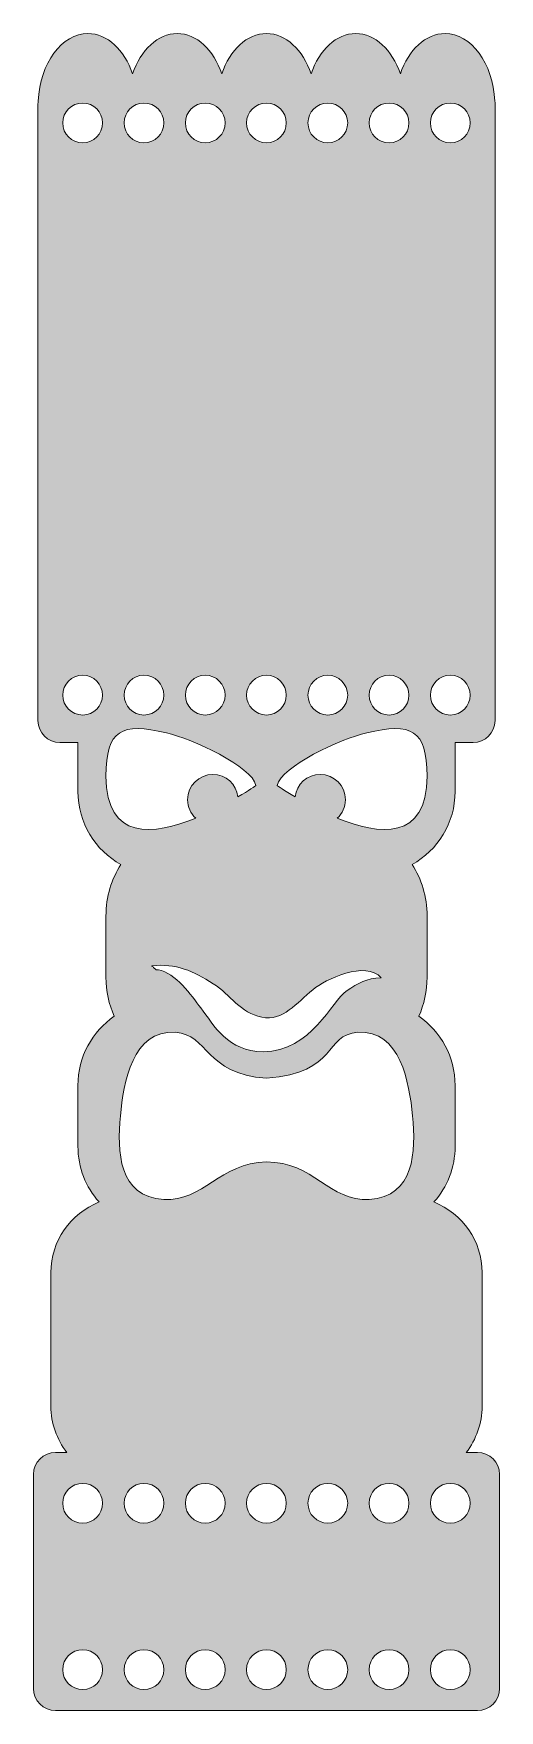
# Model space of a CAD drawing. Header units: inches. Extents: x 0 to 28, y 0 to 102.
import ezdxf

# ---------------------------------------------------------------- set-up
doc = ezdxf.new("R2010")
doc.units = ezdxf.units.IN
doc.header["$MEASUREMENT"] = 0
doc.layers.add('Layer 1', color=7, linetype='Continuous')

msp = doc.modelspace()

# ---------------------------------------------------------------- hatches: boundary and pattern name
at = {"layer": 'Layer 1', "true_color": 0xec1a3d}
h = msp.add_hatch(color=240, dxfattribs=at)
h.dxf.hatch_style = 2
edge = h.paths.add_edge_path()
edge.add_spline(control_points=[(26.9, 15.63), (26.9, 15.63), (26.22, 15.63), (26.22, 15.63), (26.83, 16.42), (27.19, 17.39), (27.19, 18.44), (27.19, 18.44), (27.19, 26.53), (27.19, 26.53), (27.19, 28.44), (25.99, 30.09), (24.27, 30.81), (25.07, 31.71), (25.55, 32.88), (25.55, 34.18), (25.55, 34.18), (25.55, 37.87), (25.55, 37.87), (25.55, 39.61), (24.68, 41.14), (23.35, 42.06), (23.67, 42.77), (23.85, 43.58), (23.85, 44.43), (23.85, 44.43), (23.85, 48.13), (23.85, 48.13), (23.85, 49.31), (23.51, 50.39), (22.94, 51.25), (24.5, 52.11), (25.55, 53.77), (25.55, 55.68), (25.55, 55.68), (25.55, 58.64), (25.55, 58.64), (25.55, 58.64), (26.64, 58.64), (26.64, 58.64), (27.37, 58.64), (27.97, 59.23), (27.97, 59.97), (27.97, 59.97), (27.97, 97.35), (27.97, 97.35), (27.97, 97.4), (27.97, 97.46), (27.96, 97.51), (27.84, 99.8), (26.53, 101.6), (24.94, 101.6), (23.76, 101.6), (22.73, 100.61), (22.23, 99.16), (21.73, 100.61), (20.71, 101.6), (19.53, 101.6), (18.35, 101.6), (17.32, 100.61), (16.82, 99.16), (16.32, 100.61), (15.3, 101.6), (14.12, 101.6), (12.94, 101.6), (11.91, 100.61), (11.41, 99.16), (10.91, 100.61), (9.89, 101.6), (8.71, 101.6), (7.53, 101.6), (6.51, 100.61), (6, 99.16), (5.5, 100.61), (4.48, 101.6), (3.3, 101.6), (1.71, 101.6), (0.4, 99.8), (0.28, 97.51), (0.27, 97.46), (0.27, 97.4), (0.27, 97.35), (0.27, 97.35), (0.27, 59.97), (0.27, 59.97), (0.27, 59.23), (0.86, 58.64), (1.6, 58.64), (1.6, 58.64), (2.69, 58.64), (2.69, 58.64), (2.69, 58.64), (2.69, 55.68), (2.69, 55.68), (2.69, 53.77), (3.74, 52.11), (5.3, 51.25), (4.73, 50.39), (4.39, 49.31), (4.39, 48.13), (4.39, 48.13), (4.39, 44.43), (4.39, 44.43), (4.39, 43.58), (4.57, 42.77), (4.89, 42.06), (3.56, 41.14), (2.69, 39.61), (2.69, 37.87), (2.69, 37.87), (2.69, 34.18), (2.69, 34.18), (2.69, 32.88), (3.17, 31.71), (3.97, 30.81), (2.25, 30.09), (1.05, 28.44), (1.05, 26.53), (1.05, 26.53), (1.05, 18.44), (1.05, 18.44), (1.05, 17.39), (1.41, 16.42), (2.02, 15.63), (2.02, 15.63), (1.34, 15.63), (1.34, 15.63), (0.6, 15.63), (0, 15.04), (0, 14.3), (0, 14.3), (0, 1.33), (0, 1.33), (0, 0.6), (0.6, 0), (1.34, 0), (1.34, 0), (26.9, 0), (26.9, 0), (27.64, 0), (28.24, 0.6), (28.24, 1.33), (28.24, 1.33), (28.24, 14.3), (28.24, 14.3), (28.24, 15.04), (27.64, 15.63), (26.9, 15.63)], knot_values=[0, 0, 0, 0, 1, 1, 1, 2, 2, 2, 3, 3, 3, 4, 4, 4, 5, 5, 5, 6, 6, 6, 7, 7, 7, 8, 8, 8, 9, 9, 9, 10, 10, 10, 11, 11, 11, 12, 12, 12, 13, 13, 13, 14, 14, 14, 15, 15, 15, 16, 16, 16, 17, 17, 17, 18, 18, 18, 19, 19, 19, 20, 20, 20, 21, 21, 21, 22, 22, 22, 23, 23, 23, 24, 24, 24, 25, 25, 25, 26, 26, 26, 27, 27, 27, 28, 28, 28, 29, 29, 29, 30, 30, 30, 31, 31, 31, 32, 32, 32, 33, 33, 33, 34, 34, 34, 35, 35, 35, 36, 36, 36, 37, 37, 37, 38, 38, 38, 39, 39, 39, 40, 40, 40, 41, 41, 41, 42, 42, 42, 43, 43, 43, 44, 44, 44, 45, 45, 45, 46, 46, 46, 47, 47, 47, 48, 48, 48, 49, 49, 49, 49], degree=3, periodic=1)
edge = h.paths.add_edge_path()
edge.add_spline(control_points=[(25.26, 97.39), (25.93, 97.39), (26.46, 96.85), (26.46, 96.18), (26.46, 95.52), (25.93, 94.98), (25.26, 94.98), (24.59, 94.98), (24.05, 95.52), (24.05, 96.18), (24.05, 96.85), (24.59, 97.39), (25.26, 97.39)], knot_values=[0, 0, 0, 0, 1, 1, 1, 2, 2, 2, 3, 3, 3, 4, 4, 4, 4], degree=3, periodic=1)
edge = h.paths.add_edge_path()
edge.add_spline(control_points=[(25.26, 62.72), (25.93, 62.72), (26.46, 62.18), (26.46, 61.51), (26.46, 60.85), (25.93, 60.31), (25.26, 60.31), (24.59, 60.31), (24.05, 60.85), (24.05, 61.51), (24.05, 62.18), (24.59, 62.72), (25.26, 62.72)], knot_values=[0, 0, 0, 0, 1, 1, 1, 2, 2, 2, 3, 3, 3, 4, 4, 4, 4], degree=3, periodic=1)
edge = h.paths.add_edge_path()
edge.add_spline(control_points=[(2.98, 60.31), (2.31, 60.31), (1.77, 60.85), (1.77, 61.51), (1.77, 62.18), (2.31, 62.72), (2.98, 62.72), (3.64, 62.72), (4.18, 62.18), (4.18, 61.51), (4.18, 60.85), (3.64, 60.31), (2.98, 60.31)], knot_values=[0, 0, 0, 0, 1, 1, 1, 2, 2, 2, 3, 3, 3, 4, 4, 4, 4], degree=3, periodic=1)
edge = h.paths.add_edge_path()
edge.add_spline(control_points=[(2.98, 94.98), (2.31, 94.98), (1.77, 95.52), (1.77, 96.18), (1.77, 96.85), (2.31, 97.39), (2.98, 97.39), (3.64, 97.39), (4.18, 96.85), (4.18, 96.18), (4.18, 95.52), (3.64, 94.98), (2.98, 94.98)], knot_values=[0, 0, 0, 0, 1, 1, 1, 2, 2, 2, 3, 3, 3, 4, 4, 4, 4], degree=3, periodic=1)
edge = h.paths.add_edge_path()
edge.add_spline(control_points=[(2.98, 1.27), (2.31, 1.27), (1.77, 1.81), (1.77, 2.47), (1.77, 3.14), (2.31, 3.68), (2.98, 3.68), (3.64, 3.68), (4.18, 3.14), (4.18, 2.47), (4.18, 1.81), (3.64, 1.27), (2.98, 1.27)], knot_values=[0, 0, 0, 0, 1, 1, 1, 2, 2, 2, 3, 3, 3, 4, 4, 4, 4], degree=3, periodic=1)
edge = h.paths.add_edge_path()
edge.add_spline(control_points=[(2.98, 11.35), (2.31, 11.35), (1.77, 11.89), (1.77, 12.55), (1.77, 13.22), (2.31, 13.76), (2.98, 13.76), (3.64, 13.76), (4.18, 13.22), (4.18, 12.55), (4.18, 11.89), (3.64, 11.35), (2.98, 11.35)], knot_values=[0, 0, 0, 0, 1, 1, 1, 2, 2, 2, 3, 3, 3, 4, 4, 4, 4], degree=3, periodic=1)
edge = h.paths.add_edge_path()
edge.add_spline(control_points=[(21.55, 97.39), (22.21, 97.39), (22.75, 96.85), (22.75, 96.18), (22.75, 95.52), (22.21, 94.98), (21.55, 94.98), (20.88, 94.98), (20.34, 95.52), (20.34, 96.18), (20.34, 96.85), (20.88, 97.39), (21.55, 97.39)], knot_values=[0, 0, 0, 0, 1, 1, 1, 2, 2, 2, 3, 3, 3, 4, 4, 4, 4], degree=3, periodic=1)
edge = h.paths.add_edge_path()
edge.add_spline(control_points=[(21.55, 62.72), (22.21, 62.72), (22.75, 62.18), (22.75, 61.51), (22.75, 60.85), (22.21, 60.31), (21.55, 60.31), (20.88, 60.31), (20.34, 60.85), (20.34, 61.51), (20.34, 62.18), (20.88, 62.72), (21.55, 62.72)], knot_values=[0, 0, 0, 0, 1, 1, 1, 2, 2, 2, 3, 3, 3, 4, 4, 4, 4], degree=3, periodic=1)
edge = h.paths.add_edge_path()
edge.add_spline(control_points=[(17.83, 97.39), (18.5, 97.39), (19.04, 96.85), (19.04, 96.18), (19.04, 95.52), (18.5, 94.98), (17.83, 94.98), (17.17, 94.98), (16.63, 95.52), (16.63, 96.18), (16.63, 96.85), (17.17, 97.39), (17.83, 97.39)], knot_values=[0, 0, 0, 0, 1, 1, 1, 2, 2, 2, 3, 3, 3, 4, 4, 4, 4], degree=3, periodic=1)
edge = h.paths.add_edge_path()
edge.add_spline(control_points=[(17.83, 62.72), (18.5, 62.72), (19.04, 62.18), (19.04, 61.51), (19.04, 60.85), (18.5, 60.31), (17.83, 60.31), (17.17, 60.31), (16.63, 60.85), (16.63, 61.51), (16.63, 62.18), (17.17, 62.72), (17.83, 62.72)], knot_values=[0, 0, 0, 0, 1, 1, 1, 2, 2, 2, 3, 3, 3, 4, 4, 4, 4], degree=3, periodic=1)
edge = h.paths.add_edge_path()
edge.add_spline(control_points=[(20.19, 59.23), (22.9, 59.87), (23.85, 59.43), (23.85, 56.6), (23.85, 52.68), (20.94, 53.03), (18.41, 54.06), (18.71, 54.34), (18.9, 54.74), (18.9, 55.18), (18.9, 56.03), (18.22, 56.71), (17.37, 56.71), (16.59, 56.71), (15.94, 56.12), (15.85, 55.35), (15.19, 55.75), (14.77, 56.04), (14.77, 56.04), (14.98, 57.2), (18.63, 58.87), (20.19, 59.23)], knot_values=[0, 0, 0, 0, 1, 1, 1, 2, 2, 2, 3, 3, 3, 4, 4, 4, 5, 5, 5, 6, 6, 6, 7, 7, 7, 7], degree=3, periodic=1)
edge = h.paths.add_edge_path()
edge.add_spline(control_points=[(10.89, 44.03), (11.96, 43.35), (12.52, 42.27), (13.83, 42), (15.13, 41.73), (15.96, 42.89), (16.92, 43.67), (17.69, 44.3), (20.13, 45.46), (21.07, 44.39), (20.18, 44.36), (19.7, 44.08), (18.95, 43.58), (18.09, 43.02), (16.83, 39.91), (13.91, 39.91), (11.78, 39.91), (10.93, 41.52), (10.14, 42.57), (9.56, 43.34), (8.61, 44.68), (7.57, 44.88), (7.52, 44.88), (7.47, 44.88), (7.43, 44.88), (7.43, 44.88), (7.28, 45.02), (7.28, 45.02), (7.26, 45.09), (7.11, 45.07), (7.2, 45.11), (8.59, 45.29), (9.7, 44.79), (10.89, 44.03)], knot_values=[0, 0, 0, 0, 1, 1, 1, 2, 2, 2, 3, 3, 3, 4, 4, 4, 5, 5, 5, 6, 6, 6, 7, 7, 7, 8, 8, 8, 9, 9, 9, 10, 10, 10, 11, 11, 11, 11], degree=3, periodic=1)
edge = h.paths.add_edge_path()
edge.add_spline(control_points=[(14.12, 97.39), (14.79, 97.39), (15.32, 96.85), (15.32, 96.18), (15.32, 95.52), (14.79, 94.98), (14.12, 94.98), (13.45, 94.98), (12.91, 95.52), (12.91, 96.18), (12.91, 96.85), (13.45, 97.39), (14.12, 97.39)], knot_values=[0, 0, 0, 0, 1, 1, 1, 2, 2, 2, 3, 3, 3, 4, 4, 4, 4], degree=3, periodic=1)
edge = h.paths.add_edge_path()
edge.add_spline(control_points=[(14.12, 62.72), (14.79, 62.72), (15.32, 62.18), (15.32, 61.51), (15.32, 60.85), (14.79, 60.31), (14.12, 60.31), (13.45, 60.31), (12.91, 60.85), (12.91, 61.51), (12.91, 62.18), (13.45, 62.72), (14.12, 62.72)], knot_values=[0, 0, 0, 0, 1, 1, 1, 2, 2, 2, 3, 3, 3, 4, 4, 4, 4], degree=3, periodic=1)
edge = h.paths.add_edge_path()
edge.add_spline(control_points=[(10.41, 97.39), (11.07, 97.39), (11.61, 96.85), (11.61, 96.18), (11.61, 95.52), (11.07, 94.98), (10.41, 94.98), (9.74, 94.98), (9.2, 95.52), (9.2, 96.18), (9.2, 96.85), (9.74, 97.39), (10.41, 97.39)], knot_values=[0, 0, 0, 0, 1, 1, 1, 2, 2, 2, 3, 3, 3, 4, 4, 4, 4], degree=3, periodic=1)
edge = h.paths.add_edge_path()
edge.add_spline(control_points=[(10.41, 62.72), (11.07, 62.72), (11.61, 62.18), (11.61, 61.51), (11.61, 60.85), (11.07, 60.31), (10.41, 60.31), (9.74, 60.31), (9.2, 60.85), (9.2, 61.51), (9.2, 62.18), (9.74, 62.72), (10.41, 62.72)], knot_values=[0, 0, 0, 0, 1, 1, 1, 2, 2, 2, 3, 3, 3, 4, 4, 4, 4], degree=3, periodic=1)
edge = h.paths.add_edge_path()
edge.add_spline(control_points=[(6.69, 97.39), (7.36, 97.39), (7.9, 96.85), (7.9, 96.18), (7.9, 95.52), (7.36, 94.98), (6.69, 94.98), (6.03, 94.98), (5.49, 95.52), (5.49, 96.18), (5.49, 96.85), (6.03, 97.39), (6.69, 97.39)], knot_values=[0, 0, 0, 0, 1, 1, 1, 2, 2, 2, 3, 3, 3, 4, 4, 4, 4], degree=3, periodic=1)
edge = h.paths.add_edge_path()
edge.add_spline(control_points=[(6.69, 62.72), (7.36, 62.72), (7.9, 62.18), (7.9, 61.51), (7.9, 60.85), (7.36, 60.31), (6.69, 60.31), (6.03, 60.31), (5.49, 60.85), (5.49, 61.51), (5.49, 62.18), (6.03, 62.72), (6.69, 62.72)], knot_values=[0, 0, 0, 0, 1, 1, 1, 2, 2, 2, 3, 3, 3, 4, 4, 4, 4], degree=3, periodic=1)
edge = h.paths.add_edge_path()
edge.add_spline(control_points=[(4.39, 56.6), (4.39, 59.43), (5.34, 59.87), (8.05, 59.23), (9.61, 58.87), (13.26, 57.2), (13.47, 56.04), (13.47, 56.04), (13.05, 55.75), (12.39, 55.35), (12.3, 56.12), (11.65, 56.71), (10.87, 56.71), (10.02, 56.71), (9.34, 56.03), (9.34, 55.18), (9.34, 54.74), (9.53, 54.34), (9.83, 54.06), (7.3, 53.03), (4.39, 52.68), (4.39, 56.6)], knot_values=[0, 0, 0, 0, 1, 1, 1, 2, 2, 2, 3, 3, 3, 4, 4, 4, 5, 5, 5, 6, 6, 6, 7, 7, 7, 7], degree=3, periodic=1)
edge = h.paths.add_edge_path()
edge.add_spline(control_points=[(6.69, 1.27), (6.03, 1.27), (5.49, 1.81), (5.49, 2.47), (5.49, 3.14), (6.03, 3.68), (6.69, 3.68), (7.36, 3.68), (7.9, 3.14), (7.9, 2.47), (7.9, 1.81), (7.36, 1.27), (6.69, 1.27)], knot_values=[0, 0, 0, 0, 1, 1, 1, 2, 2, 2, 3, 3, 3, 4, 4, 4, 4], degree=3, periodic=1)
edge = h.paths.add_edge_path()
edge.add_spline(control_points=[(6.69, 11.35), (6.03, 11.35), (5.49, 11.89), (5.49, 12.55), (5.49, 13.22), (6.03, 13.76), (6.69, 13.76), (7.36, 13.76), (7.9, 13.22), (7.9, 12.55), (7.9, 11.89), (7.36, 11.35), (6.69, 11.35)], knot_values=[0, 0, 0, 0, 1, 1, 1, 2, 2, 2, 3, 3, 3, 4, 4, 4, 4], degree=3, periodic=1)
edge = h.paths.add_edge_path()
edge.add_spline(control_points=[(10.41, 1.27), (9.74, 1.27), (9.2, 1.81), (9.2, 2.47), (9.2, 3.14), (9.74, 3.68), (10.41, 3.68), (11.07, 3.68), (11.61, 3.14), (11.61, 2.47), (11.61, 1.81), (11.07, 1.27), (10.41, 1.27)], knot_values=[0, 0, 0, 0, 1, 1, 1, 2, 2, 2, 3, 3, 3, 4, 4, 4, 4], degree=3, periodic=1)
edge = h.paths.add_edge_path()
edge.add_spline(control_points=[(10.41, 11.35), (9.74, 11.35), (9.2, 11.89), (9.2, 12.55), (9.2, 13.22), (9.74, 13.76), (10.41, 13.76), (11.07, 13.76), (11.61, 13.22), (11.61, 12.55), (11.61, 11.89), (11.07, 11.35), (10.41, 11.35)], knot_values=[0, 0, 0, 0, 1, 1, 1, 2, 2, 2, 3, 3, 3, 4, 4, 4, 4], degree=3, periodic=1)
edge = h.paths.add_edge_path()
edge.add_spline(control_points=[(14.12, 1.27), (13.45, 1.27), (12.91, 1.81), (12.91, 2.47), (12.91, 3.14), (13.45, 3.68), (14.12, 3.68), (14.79, 3.68), (15.32, 3.14), (15.32, 2.47), (15.32, 1.81), (14.79, 1.27), (14.12, 1.27)], knot_values=[0, 0, 0, 0, 1, 1, 1, 2, 2, 2, 3, 3, 3, 4, 4, 4, 4], degree=3, periodic=1)
edge = h.paths.add_edge_path()
edge.add_spline(control_points=[(14.12, 11.35), (13.45, 11.35), (12.91, 11.89), (12.91, 12.55), (12.91, 13.22), (13.45, 13.76), (14.12, 13.76), (14.79, 13.76), (15.32, 13.22), (15.32, 12.55), (15.32, 11.89), (14.79, 11.35), (14.12, 11.35)], knot_values=[0, 0, 0, 0, 1, 1, 1, 2, 2, 2, 3, 3, 3, 4, 4, 4, 4], degree=3, periodic=1)
edge = h.paths.add_edge_path()
edge.add_spline(control_points=[(17.83, 1.27), (17.17, 1.27), (16.63, 1.81), (16.63, 2.47), (16.63, 3.14), (17.17, 3.68), (17.83, 3.68), (18.5, 3.68), (19.04, 3.14), (19.04, 2.47), (19.04, 1.81), (18.5, 1.27), (17.83, 1.27)], knot_values=[0, 0, 0, 0, 1, 1, 1, 2, 2, 2, 3, 3, 3, 4, 4, 4, 4], degree=3, periodic=1)
edge = h.paths.add_edge_path()
edge.add_spline(control_points=[(17.83, 11.35), (17.17, 11.35), (16.63, 11.89), (16.63, 12.55), (16.63, 13.22), (17.17, 13.76), (17.83, 13.76), (18.5, 13.76), (19.04, 13.22), (19.04, 12.55), (19.04, 11.89), (18.5, 11.35), (17.83, 11.35)], knot_values=[0, 0, 0, 0, 1, 1, 1, 2, 2, 2, 3, 3, 3, 4, 4, 4, 4], degree=3, periodic=1)
edge = h.paths.add_edge_path()
edge.add_spline(control_points=[(21.55, 1.27), (20.88, 1.27), (20.34, 1.81), (20.34, 2.47), (20.34, 3.14), (20.88, 3.68), (21.55, 3.68), (22.21, 3.68), (22.75, 3.14), (22.75, 2.47), (22.75, 1.81), (22.21, 1.27), (21.55, 1.27)], knot_values=[0, 0, 0, 0, 1, 1, 1, 2, 2, 2, 3, 3, 3, 4, 4, 4, 4], degree=3, periodic=1)
edge = h.paths.add_edge_path()
edge.add_spline(control_points=[(21.55, 11.35), (20.88, 11.35), (20.34, 11.89), (20.34, 12.55), (20.34, 13.22), (20.88, 13.76), (21.55, 13.76), (22.21, 13.76), (22.75, 13.22), (22.75, 12.55), (22.75, 11.89), (22.21, 11.35), (21.55, 11.35)], knot_values=[0, 0, 0, 0, 1, 1, 1, 2, 2, 2, 3, 3, 3, 4, 4, 4, 4], degree=3, periodic=1)
edge = h.paths.add_edge_path()
edge.add_spline(control_points=[(20.35, 30.96), (17.94, 30.81), (16.95, 33.27), (14.12, 33.23), (11.29, 33.2), (10.3, 30.81), (7.89, 30.96), (5.14, 31.14), (5.06, 33.86), (5.27, 36.03), (5.45, 38.02), (6.01, 41.26), (8.58, 41.09), (10.65, 40.95), (10.33, 38.58), (14.12, 38.3), (18.48, 38.64), (17.59, 40.95), (19.66, 41.09), (22.22, 41.26), (22.78, 38.02), (22.97, 36.03), (23.18, 33.86), (23.09, 31.14), (20.35, 30.96)], knot_values=[0, 0, 0, 0, 1, 1, 1, 2, 2, 2, 3, 3, 3, 4, 4, 4, 5, 5, 5, 6, 6, 6, 7, 7, 7, 8, 8, 8, 8], degree=3, periodic=1)
edge = h.paths.add_edge_path()
edge.add_spline(control_points=[(25.26, 1.27), (24.59, 1.27), (24.05, 1.81), (24.05, 2.47), (24.05, 3.14), (24.59, 3.68), (25.26, 3.68), (25.93, 3.68), (26.46, 3.14), (26.46, 2.47), (26.46, 1.81), (25.93, 1.27), (25.26, 1.27)], knot_values=[0, 0, 0, 0, 1, 1, 1, 2, 2, 2, 3, 3, 3, 4, 4, 4, 4], degree=3, periodic=1)
edge = h.paths.add_edge_path()
edge.add_spline(control_points=[(25.26, 11.35), (24.59, 11.35), (24.05, 11.89), (24.05, 12.55), (24.05, 13.22), (24.59, 13.76), (25.26, 13.76), (25.93, 13.76), (26.46, 13.22), (26.46, 12.55), (26.46, 11.89), (25.93, 11.35), (25.26, 11.35)], knot_values=[0, 0, 0, 0, 1, 1, 1, 2, 2, 2, 3, 3, 3, 4, 4, 4, 4], degree=3, periodic=1)

# ---------------------------------------------------------------- linework, layer by layer
at = {"layer": 'Layer 1', "lineweight": 0}
for points, knots in [([(26.9, 15.63), (26.9, 15.63), (26.22, 15.63), (26.22, 15.63), (26.83, 16.42), (27.19, 17.39), (27.19, 18.44), (27.19, 18.44), (27.19, 26.53), (27.19, 26.53), (27.19, 28.44), (25.99, 30.09), (24.27, 30.81), (25.07, 31.71), (25.55, 32.88), (25.55, 34.18), (25.55, 34.18), (25.55, 37.87), (25.55, 37.87), (25.55, 39.61), (24.68, 41.14), (23.35, 42.06), (23.67, 42.77), (23.85, 43.58), (23.85, 44.43), (23.85, 44.43), (23.85, 48.13), (23.85, 48.13), (23.85, 49.31), (23.51, 50.39), (22.94, 51.25), (24.5, 52.11), (25.55, 53.77), (25.55, 55.68), (25.55, 55.68), (25.55, 58.64), (25.55, 58.64), (25.55, 58.64), (26.64, 58.64), (26.64, 58.64), (27.37, 58.64), (27.97, 59.23), (27.97, 59.97), (27.97, 59.97), (27.97, 97.35), (27.97, 97.35), (27.97, 97.4), (27.97, 97.46), (27.96, 97.51), (27.84, 99.8), (26.53, 101.6), (24.94, 101.6), (23.76, 101.6), (22.73, 100.61), (22.23, 99.16), (21.73, 100.61), (20.71, 101.6), (19.53, 101.6), (18.35, 101.6), (17.32, 100.61), (16.82, 99.16), (16.32, 100.61), (15.3, 101.6), (14.12, 101.6), (12.94, 101.6), (11.91, 100.61), (11.41, 99.16), (10.91, 100.61), (9.89, 101.6), (8.71, 101.6), (7.53, 101.6), (6.51, 100.61), (6, 99.16), (5.5, 100.61), (4.48, 101.6), (3.3, 101.6), (1.71, 101.6), (0.4, 99.8), (0.28, 97.51), (0.27, 97.46), (0.27, 97.4), (0.27, 97.35), (0.27, 97.35), (0.27, 59.97), (0.27, 59.97), (0.27, 59.23), (0.86, 58.64), (1.6, 58.64), (1.6, 58.64), (2.69, 58.64), (2.69, 58.64), (2.69, 58.64), (2.69, 55.68), (2.69, 55.68), (2.69, 53.77), (3.74, 52.11), (5.3, 51.25), (4.73, 50.39), (4.39, 49.31), (4.39, 48.13), (4.39, 48.13), (4.39, 44.43), (4.39, 44.43), (4.39, 43.58), (4.57, 42.77), (4.89, 42.06), (3.56, 41.14), (2.69, 39.61), (2.69, 37.87), (2.69, 37.87), (2.69, 34.18), (2.69, 34.18), (2.69, 32.88), (3.17, 31.71), (3.97, 30.81), (2.25, 30.09), (1.05, 28.44), (1.05, 26.53), (1.05, 26.53), (1.05, 18.44), (1.05, 18.44), (1.05, 17.39), (1.41, 16.42), (2.02, 15.63), (2.02, 15.63), (1.34, 15.63), (1.34, 15.63), (0.6, 15.63), (0, 15.04), (0, 14.3), (0, 14.3), (0, 1.33), (0, 1.33), (0, 0.6), (0.6, 0), (1.34, 0), (1.34, 0), (26.9, 0), (26.9, 0), (27.64, 0), (28.24, 0.6), (28.24, 1.33), (28.24, 1.33), (28.24, 14.3), (28.24, 14.3), (28.24, 15.04), (27.64, 15.63), (26.9, 15.63)], [0, 0, 0, 0, 1, 1, 1, 2, 2, 2, 3, 3, 3, 4, 4, 4, 5, 5, 5, 6, 6, 6, 7, 7, 7, 8, 8, 8, 9, 9, 9, 10, 10, 10, 11, 11, 11, 12, 12, 12, 13, 13, 13, 14, 14, 14, 15, 15, 15, 16, 16, 16, 17, 17, 17, 18, 18, 18, 19, 19, 19, 20, 20, 20, 21, 21, 21, 22, 22, 22, 23, 23, 23, 24, 24, 24, 25, 25, 25, 26, 26, 26, 27, 27, 27, 28, 28, 28, 29, 29, 29, 30, 30, 30, 31, 31, 31, 32, 32, 32, 33, 33, 33, 34, 34, 34, 35, 35, 35, 36, 36, 36, 37, 37, 37, 38, 38, 38, 39, 39, 39, 40, 40, 40, 41, 41, 41, 42, 42, 42, 43, 43, 43, 44, 44, 44, 45, 45, 45, 46, 46, 46, 47, 47, 47, 48, 48, 48, 49, 49, 49, 49]), ([(2.98, 94.98), (2.31, 94.98), (1.77, 95.52), (1.77, 96.18), (1.77, 96.85), (2.31, 97.39), (2.98, 97.39), (3.64, 97.39), (4.18, 96.85), (4.18, 96.18), (4.18, 95.52), (3.64, 94.98), (2.98, 94.98)], [0, 0, 0, 0, 1, 1, 1, 2, 2, 2, 3, 3, 3, 4, 4, 4, 4]), ([(6.69, 97.39), (7.36, 97.39), (7.9, 96.85), (7.9, 96.18), (7.9, 95.52), (7.36, 94.98), (6.69, 94.98), (6.03, 94.98), (5.49, 95.52), (5.49, 96.18), (5.49, 96.85), (6.03, 97.39), (6.69, 97.39)], [0, 0, 0, 0, 1, 1, 1, 2, 2, 2, 3, 3, 3, 4, 4, 4, 4]), ([(10.41, 97.39), (11.07, 97.39), (11.61, 96.85), (11.61, 96.18), (11.61, 95.52), (11.07, 94.98), (10.41, 94.98), (9.74, 94.98), (9.2, 95.52), (9.2, 96.18), (9.2, 96.85), (9.74, 97.39), (10.41, 97.39)], [0, 0, 0, 0, 1, 1, 1, 2, 2, 2, 3, 3, 3, 4, 4, 4, 4]), ([(14.12, 97.39), (14.79, 97.39), (15.32, 96.85), (15.32, 96.18), (15.32, 95.52), (14.79, 94.98), (14.12, 94.98), (13.45, 94.98), (12.91, 95.52), (12.91, 96.18), (12.91, 96.85), (13.45, 97.39), (14.12, 97.39)], [0, 0, 0, 0, 1, 1, 1, 2, 2, 2, 3, 3, 3, 4, 4, 4, 4]), ([(17.83, 97.39), (18.5, 97.39), (19.04, 96.85), (19.04, 96.18), (19.04, 95.52), (18.5, 94.98), (17.83, 94.98), (17.17, 94.98), (16.63, 95.52), (16.63, 96.18), (16.63, 96.85), (17.17, 97.39), (17.83, 97.39)], [0, 0, 0, 0, 1, 1, 1, 2, 2, 2, 3, 3, 3, 4, 4, 4, 4]), ([(21.55, 97.39), (22.21, 97.39), (22.75, 96.85), (22.75, 96.18), (22.75, 95.52), (22.21, 94.98), (21.55, 94.98), (20.88, 94.98), (20.34, 95.52), (20.34, 96.18), (20.34, 96.85), (20.88, 97.39), (21.55, 97.39)], [0, 0, 0, 0, 1, 1, 1, 2, 2, 2, 3, 3, 3, 4, 4, 4, 4]), ([(25.26, 97.39), (25.93, 97.39), (26.46, 96.85), (26.46, 96.18), (26.46, 95.52), (25.93, 94.98), (25.26, 94.98), (24.59, 94.98), (24.05, 95.52), (24.05, 96.18), (24.05, 96.85), (24.59, 97.39), (25.26, 97.39)], [0, 0, 0, 0, 1, 1, 1, 2, 2, 2, 3, 3, 3, 4, 4, 4, 4]), ([(2.98, 60.31), (2.31, 60.31), (1.77, 60.85), (1.77, 61.51), (1.77, 62.18), (2.31, 62.72), (2.98, 62.72), (3.64, 62.72), (4.18, 62.18), (4.18, 61.51), (4.18, 60.85), (3.64, 60.31), (2.98, 60.31)], [0, 0, 0, 0, 1, 1, 1, 2, 2, 2, 3, 3, 3, 4, 4, 4, 4]), ([(6.69, 62.72), (7.36, 62.72), (7.9, 62.18), (7.9, 61.51), (7.9, 60.85), (7.36, 60.31), (6.69, 60.31), (6.03, 60.31), (5.49, 60.85), (5.49, 61.51), (5.49, 62.18), (6.03, 62.72), (6.69, 62.72)], [0, 0, 0, 0, 1, 1, 1, 2, 2, 2, 3, 3, 3, 4, 4, 4, 4]), ([(10.41, 62.72), (11.07, 62.72), (11.61, 62.18), (11.61, 61.51), (11.61, 60.85), (11.07, 60.31), (10.41, 60.31), (9.74, 60.31), (9.2, 60.85), (9.2, 61.51), (9.2, 62.18), (9.74, 62.72), (10.41, 62.72)], [0, 0, 0, 0, 1, 1, 1, 2, 2, 2, 3, 3, 3, 4, 4, 4, 4]), ([(14.12, 62.72), (14.79, 62.72), (15.32, 62.18), (15.32, 61.51), (15.32, 60.85), (14.79, 60.31), (14.12, 60.31), (13.45, 60.31), (12.91, 60.85), (12.91, 61.51), (12.91, 62.18), (13.45, 62.72), (14.12, 62.72)], [0, 0, 0, 0, 1, 1, 1, 2, 2, 2, 3, 3, 3, 4, 4, 4, 4]), ([(17.83, 62.72), (18.5, 62.72), (19.04, 62.18), (19.04, 61.51), (19.04, 60.85), (18.5, 60.31), (17.83, 60.31), (17.17, 60.31), (16.63, 60.85), (16.63, 61.51), (16.63, 62.18), (17.17, 62.72), (17.83, 62.72)], [0, 0, 0, 0, 1, 1, 1, 2, 2, 2, 3, 3, 3, 4, 4, 4, 4]), ([(21.55, 62.72), (22.21, 62.72), (22.75, 62.18), (22.75, 61.51), (22.75, 60.85), (22.21, 60.31), (21.55, 60.31), (20.88, 60.31), (20.34, 60.85), (20.34, 61.51), (20.34, 62.18), (20.88, 62.72), (21.55, 62.72)], [0, 0, 0, 0, 1, 1, 1, 2, 2, 2, 3, 3, 3, 4, 4, 4, 4]), ([(25.26, 62.72), (25.93, 62.72), (26.46, 62.18), (26.46, 61.51), (26.46, 60.85), (25.93, 60.31), (25.26, 60.31), (24.59, 60.31), (24.05, 60.85), (24.05, 61.51), (24.05, 62.18), (24.59, 62.72), (25.26, 62.72)], [0, 0, 0, 0, 1, 1, 1, 2, 2, 2, 3, 3, 3, 4, 4, 4, 4]), ([(4.39, 56.6), (4.39, 59.43), (5.34, 59.87), (8.05, 59.23), (9.61, 58.87), (13.26, 57.2), (13.47, 56.04), (13.47, 56.04), (13.05, 55.75), (12.39, 55.35), (12.3, 56.12), (11.65, 56.71), (10.87, 56.71), (10.02, 56.71), (9.34, 56.03), (9.34, 55.18), (9.34, 54.74), (9.53, 54.34), (9.83, 54.06), (7.3, 53.03), (4.39, 52.68), (4.39, 56.6)], [0, 0, 0, 0, 1, 1, 1, 2, 2, 2, 3, 3, 3, 4, 4, 4, 5, 5, 5, 6, 6, 6, 7, 7, 7, 7]), ([(20.19, 59.23), (22.9, 59.87), (23.85, 59.43), (23.85, 56.6), (23.85, 52.68), (20.94, 53.03), (18.41, 54.06), (18.71, 54.34), (18.9, 54.74), (18.9, 55.18), (18.9, 56.03), (18.22, 56.71), (17.37, 56.71), (16.59, 56.71), (15.94, 56.12), (15.85, 55.35), (15.19, 55.75), (14.77, 56.04), (14.77, 56.04), (14.98, 57.2), (18.63, 58.87), (20.19, 59.23)], [0, 0, 0, 0, 1, 1, 1, 2, 2, 2, 3, 3, 3, 4, 4, 4, 5, 5, 5, 6, 6, 6, 7, 7, 7, 7]), ([(10.89, 44.03), (11.96, 43.35), (12.52, 42.27), (13.83, 42), (15.13, 41.73), (15.96, 42.89), (16.92, 43.67), (17.69, 44.3), (20.13, 45.46), (21.07, 44.39), (20.18, 44.36), (19.7, 44.08), (18.95, 43.58), (18.09, 43.02), (16.83, 39.91), (13.91, 39.91), (11.78, 39.91), (10.93, 41.52), (10.14, 42.57), (9.56, 43.34), (8.61, 44.68), (7.57, 44.88), (7.52, 44.88), (7.47, 44.88), (7.43, 44.88), (7.43, 44.88), (7.28, 45.02), (7.28, 45.02), (7.26, 45.09), (7.11, 45.07), (7.2, 45.11), (8.59, 45.29), (9.7, 44.79), (10.89, 44.03)], [0, 0, 0, 0, 1, 1, 1, 2, 2, 2, 3, 3, 3, 4, 4, 4, 5, 5, 5, 6, 6, 6, 7, 7, 7, 8, 8, 8, 9, 9, 9, 10, 10, 10, 11, 11, 11, 11]), ([(20.35, 30.96), (17.94, 30.81), (16.95, 33.27), (14.12, 33.23), (11.29, 33.2), (10.3, 30.81), (7.89, 30.96), (5.14, 31.14), (5.06, 33.86), (5.27, 36.03), (5.45, 38.02), (6.01, 41.26), (8.58, 41.09), (10.65, 40.95), (10.33, 38.58), (14.12, 38.3), (18.48, 38.64), (17.59, 40.95), (19.66, 41.09), (22.22, 41.26), (22.78, 38.02), (22.97, 36.03), (23.18, 33.86), (23.09, 31.14), (20.35, 30.96)], [0, 0, 0, 0, 1, 1, 1, 2, 2, 2, 3, 3, 3, 4, 4, 4, 5, 5, 5, 6, 6, 6, 7, 7, 7, 8, 8, 8, 8]), ([(2.98, 11.35), (2.31, 11.35), (1.77, 11.89), (1.77, 12.55), (1.77, 13.22), (2.31, 13.76), (2.98, 13.76), (3.64, 13.76), (4.18, 13.22), (4.18, 12.55), (4.18, 11.89), (3.64, 11.35), (2.98, 11.35)], [0, 0, 0, 0, 1, 1, 1, 2, 2, 2, 3, 3, 3, 4, 4, 4, 4]), ([(6.69, 11.35), (6.03, 11.35), (5.49, 11.89), (5.49, 12.55), (5.49, 13.22), (6.03, 13.76), (6.69, 13.76), (7.36, 13.76), (7.9, 13.22), (7.9, 12.55), (7.9, 11.89), (7.36, 11.35), (6.69, 11.35)], [0, 0, 0, 0, 1, 1, 1, 2, 2, 2, 3, 3, 3, 4, 4, 4, 4]), ([(10.41, 11.35), (9.74, 11.35), (9.2, 11.89), (9.2, 12.55), (9.2, 13.22), (9.74, 13.76), (10.41, 13.76), (11.07, 13.76), (11.61, 13.22), (11.61, 12.55), (11.61, 11.89), (11.07, 11.35), (10.41, 11.35)], [0, 0, 0, 0, 1, 1, 1, 2, 2, 2, 3, 3, 3, 4, 4, 4, 4]), ([(14.12, 11.35), (13.45, 11.35), (12.91, 11.89), (12.91, 12.55), (12.91, 13.22), (13.45, 13.76), (14.12, 13.76), (14.79, 13.76), (15.32, 13.22), (15.32, 12.55), (15.32, 11.89), (14.79, 11.35), (14.12, 11.35)], [0, 0, 0, 0, 1, 1, 1, 2, 2, 2, 3, 3, 3, 4, 4, 4, 4]), ([(17.83, 11.35), (17.17, 11.35), (16.63, 11.89), (16.63, 12.55), (16.63, 13.22), (17.17, 13.76), (17.83, 13.76), (18.5, 13.76), (19.04, 13.22), (19.04, 12.55), (19.04, 11.89), (18.5, 11.35), (17.83, 11.35)], [0, 0, 0, 0, 1, 1, 1, 2, 2, 2, 3, 3, 3, 4, 4, 4, 4]), ([(21.55, 11.35), (20.88, 11.35), (20.34, 11.89), (20.34, 12.55), (20.34, 13.22), (20.88, 13.76), (21.55, 13.76), (22.21, 13.76), (22.75, 13.22), (22.75, 12.55), (22.75, 11.89), (22.21, 11.35), (21.55, 11.35)], [0, 0, 0, 0, 1, 1, 1, 2, 2, 2, 3, 3, 3, 4, 4, 4, 4]), ([(25.26, 11.35), (24.59, 11.35), (24.05, 11.89), (24.05, 12.55), (24.05, 13.22), (24.59, 13.76), (25.26, 13.76), (25.93, 13.76), (26.46, 13.22), (26.46, 12.55), (26.46, 11.89), (25.93, 11.35), (25.26, 11.35)], [0, 0, 0, 0, 1, 1, 1, 2, 2, 2, 3, 3, 3, 4, 4, 4, 4]), ([(2.98, 1.27), (2.31, 1.27), (1.77, 1.81), (1.77, 2.47), (1.77, 3.14), (2.31, 3.68), (2.98, 3.68), (3.64, 3.68), (4.18, 3.14), (4.18, 2.47), (4.18, 1.81), (3.64, 1.27), (2.98, 1.27)], [0, 0, 0, 0, 1, 1, 1, 2, 2, 2, 3, 3, 3, 4, 4, 4, 4]), ([(6.69, 1.27), (6.03, 1.27), (5.49, 1.81), (5.49, 2.47), (5.49, 3.14), (6.03, 3.68), (6.69, 3.68), (7.36, 3.68), (7.9, 3.14), (7.9, 2.47), (7.9, 1.81), (7.36, 1.27), (6.69, 1.27)], [0, 0, 0, 0, 1, 1, 1, 2, 2, 2, 3, 3, 3, 4, 4, 4, 4]), ([(10.41, 1.27), (9.74, 1.27), (9.2, 1.81), (9.2, 2.47), (9.2, 3.14), (9.74, 3.68), (10.41, 3.68), (11.07, 3.68), (11.61, 3.14), (11.61, 2.47), (11.61, 1.81), (11.07, 1.27), (10.41, 1.27)], [0, 0, 0, 0, 1, 1, 1, 2, 2, 2, 3, 3, 3, 4, 4, 4, 4]), ([(14.12, 1.27), (13.45, 1.27), (12.91, 1.81), (12.91, 2.47), (12.91, 3.14), (13.45, 3.68), (14.12, 3.68), (14.79, 3.68), (15.32, 3.14), (15.32, 2.47), (15.32, 1.81), (14.79, 1.27), (14.12, 1.27)], [0, 0, 0, 0, 1, 1, 1, 2, 2, 2, 3, 3, 3, 4, 4, 4, 4]), ([(17.83, 1.27), (17.17, 1.27), (16.63, 1.81), (16.63, 2.47), (16.63, 3.14), (17.17, 3.68), (17.83, 3.68), (18.5, 3.68), (19.04, 3.14), (19.04, 2.47), (19.04, 1.81), (18.5, 1.27), (17.83, 1.27)], [0, 0, 0, 0, 1, 1, 1, 2, 2, 2, 3, 3, 3, 4, 4, 4, 4]), ([(21.55, 1.27), (20.88, 1.27), (20.34, 1.81), (20.34, 2.47), (20.34, 3.14), (20.88, 3.68), (21.55, 3.68), (22.21, 3.68), (22.75, 3.14), (22.75, 2.47), (22.75, 1.81), (22.21, 1.27), (21.55, 1.27)], [0, 0, 0, 0, 1, 1, 1, 2, 2, 2, 3, 3, 3, 4, 4, 4, 4]), ([(25.26, 1.27), (24.59, 1.27), (24.05, 1.81), (24.05, 2.47), (24.05, 3.14), (24.59, 3.68), (25.26, 3.68), (25.93, 3.68), (26.46, 3.14), (26.46, 2.47), (26.46, 1.81), (25.93, 1.27), (25.26, 1.27)], [0, 0, 0, 0, 1, 1, 1, 2, 2, 2, 3, 3, 3, 4, 4, 4, 4])]:
    msp.add_open_spline(points, degree=3, knots=knots, dxfattribs=at)

doc.saveas('drawing.dxf')
